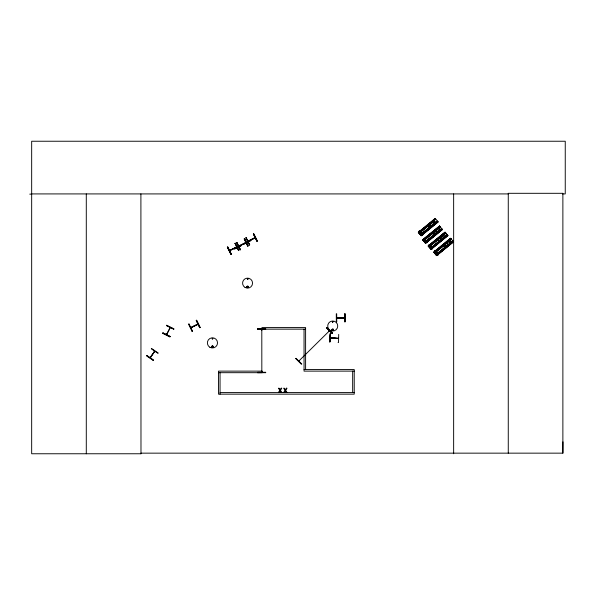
<?xml version="1.0" encoding="UTF-8"?>
<svg xmlns="http://www.w3.org/2000/svg" width="595" height="595" viewBox="0 0 595 595"><rect width="100%" height="100%" fill="white"/><g stroke="black" fill="none" stroke-linecap="round" stroke-linejoin="round"><path stroke-width="0.89" d="M166.414 334.576L166.712 333.817L167.061 334.093M169.62 328.18L170.021 327.376M562.468 193.918L565.25 193.918L565.25 141.238L31.669 141.238L31.669 453.762L140.985 453.762L140.911 453.152L562.877 453.152L562.959 441.854M235.903 247.26L236.133 247.49M238.669 245.98L239.473 245.586M247.877 241.101L248.68 240.7M190.668 327.481L191.516 327.414M329.92 341.872L330.508 333.84L330.032 341.88L329.585 341.85L330.121 333.817L330.567 333.847M329.623 341.85L330.158 333.817M331.036 337.685L331.006 338.131L331.214 337.692M338.317 338.533L338.339 338.257M338.711 334.39L338.51 342.445L338.064 342.415M424.815 240.566L425.157 240.982M435.949 252.972L436.232 253.284M261.874 329.987L261.45 329.987L261.517 329.176M261.517 372.277L261.51 371.384L261.837 372.254M212.214 338.704L212.631 338.533L212.4 338.912M211.932 346.506C212.854 348.633 213.211 344.817 211.976 346.647M212.898 338.704C211.746 340.035 212.237 337.387 212.846 338.6M247.803 279.003L247.356 278.817L247.751 279.048M247.951 279.048C246.925 277.382 247.431 280.609 247.914 278.743M247.104 286.76L247.446 287.348M261.473 329.347L261.8 329.987L261.859 329.221M261.473 371.555L261.8 372.195L261.51 371.466M261.83 372.165L261.8 329.176M236.87 247.193L229.722 250.718L229.618 250.324M246.055 242.738L238.952 246.256L238.803 245.869M255.255 237.851L248.16 241.369L248.011 240.99M248.799 240.953L248.487 240.7M255.129 237.851L254.4 237.769L254.422 238.268M198.068 324.282L190.95 327.756L190.802 327.369M166.712 334.702L166.451 334.412M329.504 330.827L328.663 331.222L329.295 330.582M247.096 286.612C247.52 288.761 248.606 285.593 247.23 286.545M332.345 321.627C332.605 323.472 333.713 320.586 332.337 321.746M333.193 329.913C331.266 331.229 333.245 327.778 333.111 330.173M150.007 357.58L154.715 351.281M150.684 357.29L150.349 357.067M166.741 325.242L166.548 325.636L173.77 329.191L173.941 328.842L166.726 325.272M166.451 334.502L170.267 327.503L166.779 334.568M169.939 336.844L170.14 336.443L162.933 332.858L162.74 333.237L169.939 336.844L162.755 333.207M336.748 317.671L337.715 318.042M299.017 361.262L299.382 360.488L298.816 361.061M420.844 233.485L420.36 233.188L420.137 234.058L419.75 233.59M153.153 360.414L153.406 360.042L146.772 355.483L146.519 355.855L153.175 360.384M151.19 356.36L153.808 352.545M150.252 357.848L154.722 351.318M299.583 360.801L299.292 360.518M344.803 318.042L336.874 318.042L336.911 317.633M150.312 357.037L150.81 357.112M330.418 337.7L338.176 338.205M337.447 338.198L337.588 338.57M295.737 358.651L296.05 358.331L301.777 363.991L301.464 364.311L295.76 358.629M299.159 361.172L299.382 360.488M299.069 361.202L299.59 360.726M298.876 361.001L329.429 330.842M332.255 333.512L332.568 333.193L326.841 327.54L326.529 327.852L332.255 333.512L326.566 327.815M154.388 351.831L154.053 351.6L154.328 352.002M418.337 232.295L435.146 218.41L438.106 221.995L421.238 235.806L418.486 232.444L435.347 218.648L418.501 232.489M418.612 232.63L435.481 218.819M435.533 218.878L418.672 232.704L418.27 232.214M434.246 220.18L418.768 232.824L419.17 233.314L434.625 220.633M420.241 231.745L431.487 222.537M432.892 221.392L434.298 220.239M420.353 231.886L431.598 222.679M433.004 221.526L434.41 220.373M418.969 233.062L435.838 219.25M419.111 233.233L431.762 222.88M433.167 221.727L434.573 220.574M419.371 233.53L420.152 234.482M421.743 233.56L435.808 222.054M421.81 233.634L429.538 227.305M430.944 226.152L435.867 222.128M420.539 234.951L437.385 221.109M421.967 233.835L429.702 227.506M431.107 226.353L437.437 221.176M420.68 235.122L429.813 227.64M431.219 226.494L437.548 221.31M420.724 235.181L429.88 227.721M431.271 226.554L437.608 221.392M420.836 235.315L429.984 227.848M431.39 226.702L437.704 221.504M420.896 235.389L437.771 221.585M421.007 235.531L437.883 221.719L421.037 235.561M421.171 235.732L438.046 221.92M422.695 239.845L439.571 226.033L422.636 239.77L425.596 243.355L442.464 229.551L439.504 225.959M422.807 239.986L439.675 226.174M422.859 240.045L439.705 226.204M422.971 240.179L439.846 226.375M423.023 240.246L439.906 226.45M440.003 226.569L423.127 240.373L440.062 226.643M423.305 240.588L440.196 226.807M423.469 240.789L432.654 233.366L423.528 240.863M423.729 241.079L424.51 242.031M424.696 242.262L433.852 234.802L424.763 242.343M435.257 233.649L441.572 228.45M435.302 233.709L440.226 229.677M426.28 241.325L434.008 234.995M435.414 233.842L437.526 232.117M438.931 230.972L440.337 229.819M424.897 242.507L441.765 228.696M425.098 242.753L437.689 232.318M439.155 231.247L440.553 230.079M425.209 242.886L442.13 229.135M425.388 243.11L442.286 229.335M425.581 243.34L442.405 229.469M428.199 246.025L445.067 232.221M428.311 246.166L445.201 232.385L428.355 246.226M428.474 246.367L445.343 232.556M428.534 246.442L445.395 232.615M428.631 246.553L444.108 233.909M428.69 246.635L444.16 233.976M428.802 246.769L437.942 239.287M439.348 238.141L444.272 234.11M428.824 246.799L445.722 233.017M430.371 245.817L438.106 239.488M445.841 233.158L439.512 238.335L445.886 233.218M430.423 245.876L438.165 239.562M429.233 247.26L430.007 248.212M431.606 247.297L442.851 238.089M447.083 234.653L444.257 236.936L447.135 234.713M431.665 247.371L442.918 238.164M430.393 248.688L447.247 234.846M430.423 248.717L443.074 238.364M444.48 237.212L447.291 234.906M430.535 248.859L439.675 241.377M441.081 240.224L446.005 236.2M430.587 248.918L439.735 241.451M441.14 240.306L446.756 235.687M430.698 249.052L447.581 235.256M430.758 249.126L447.626 235.315M447.901 235.65L431.092 249.536L428.132 245.951L445.015 232.154L447.968 235.732M450.579 238.26L433.703 252.064L436.663 255.657L453.539 241.845L450.579 238.26L433.77 252.146M433.904 252.31L450.772 238.498M434.097 252.54L450.913 238.669M434.105 252.555L450.98 238.744M434.216 252.689L443.342 245.192M444.748 244.039L451.084 238.878M434.261 252.749L443.401 245.266M444.807 244.121L451.136 238.937M434.402 252.912L451.248 239.078L444.971 244.314M435.83 251.797L443.565 245.467M435.942 251.938L443.677 245.609M445.082 244.456L450.006 240.425M435.994 251.997L447.254 242.805M448.652 241.637L450.065 240.506M434.804 253.381L435.585 254.333M437.191 253.425L451.248 241.92M435.971 254.801L452.869 241.027M452.981 241.161L436.105 254.972L453.04 241.243M453.152 241.369L436.269 255.166L453.204 241.436M436.47 255.411L453.338 241.6M436.492 255.441L453.36 241.63M436.604 255.582L453.479 241.771M230.28 250.406L230.101 250.041M245.214 242.693L245.393 243.058M245.899 242.805L238.967 246.196M255.099 237.926L248.189 241.347M197.235 324.23L197.235 324.692L197.83 323.985L190.742 327.443M197.912 324.349L190.794 327.733M246.151 237.621L245.75 237.814L249.357 245.014M227.364 247.156L227.766 246.955L231.336 254.169L230.934 254.37L227.364 247.156L230.972 254.348M234.973 243.377L235.375 243.184M236.944 242.5L236.55 242.701L240.157 249.893L240.521 249.714L236.899 242.529L240.425 249.766M247.951 241.064L255.091 237.524M229.566 250.398L236.624 246.903M238.751 245.943L245.809 242.448M231.195 249.87L235.337 247.817M249.327 245.028L249.721 244.828L246.099 237.643L249.625 244.88M256.936 241.258L257.338 241.057L253.768 233.842L253.366 234.043L256.936 241.258L253.411 234.021M247.736 246.137L248.137 245.943L244.56 238.729L244.158 238.93L247.751 246.129L244.262 238.878M188.965 323.985L188.563 324.186L192.125 331.4M192.096 331.422L192.497 331.222M245.319 243.035L245.884 242.41M344.624 318.035L336.829 317.953M332.62 321.464L333.007 321.568M262.105 328.723L257.628 328.752L257.635 329.199L265.682 329.147L265.682 328.7L257.628 328.79M257.628 329.087L265.682 329.095M265.682 372.663L257.635 372.753L257.635 372.306L265.682 372.254L265.682 372.701M29.75 194.141L31.669 194.134M31.669 193.918L508.264 193.918M344.795 313.788L345.241 313.788L345.241 321.836L344.795 321.836L344.795 313.788L344.855 321.836M336.829 317.671L344.795 317.671M336.294 321.836L336.748 321.836L336.688 313.788L336.294 313.788L336.339 321.836M305.607 329.147L261.949 329.147L261.949 327.577L305.607 327.577L305.607 369.562M304.045 369.562L354.226 369.562L354.226 394.158L218.491 394.158L218.491 371.124L262.15 371.124L262.15 372.693L218.491 372.693M354.226 371.124L304.045 371.124L304.045 329.147M220.053 392.588L354.226 392.588M331.943 337.863L336.554 338.168M330.307 338.042L338.235 338.533M332.664 322.088L332.724 321.605L332.724 322.059M344.624 317.633L343.895 318.042M166.593 325.539L173.792 329.147M162.918 332.888L170.088 336.539M146.757 355.498L153.376 360.094M419.817 233.627L420.174 234.028M424.176 241.183L424.555 241.511L424.309 241.072L424.696 241.399L424.875 240.67M429.679 247.364L430.059 247.691L430.215 246.918L430.683 247.237L430.378 246.851M436.172 253.366L435.793 253.039L435.763 253.701L435.25 253.477M326.819 327.562L332.546 333.222M433.629 220.046L436.18 223.162M449.061 239.904L451.612 243.013M443.491 233.783L446.042 236.899M432.491 220.983L435.034 224.099M437.987 227.602L440.538 230.719M447.923 240.834L450.467 243.95M442.345 234.72L444.896 237.836M436.849 228.539L439.4 231.656M430.773 222.389L433.324 225.498M446.205 242.239L448.756 245.356M440.635 236.118L443.186 239.235M435.138 229.938L437.682 233.054M429.255 223.631L431.799 226.74M444.681 243.481L447.232 246.59M439.11 237.36L441.661 240.477M433.614 231.18L436.157 234.296M427.537 225.029L430.088 228.145M442.97 244.88L445.521 247.996M437.399 238.766L439.95 241.875M431.896 232.586L434.447 235.694M420.196 231.046L422.748 234.162M419.289 230.92L422.688 235.077M435.629 250.897L438.18 254.013M419.163 231.024L422.562 235.181M420.487 232.995L420.858 233.508M430.059 244.783L432.61 247.892M434.722 250.77L438.121 254.928M424.555 238.595L427.106 241.711M434.595 250.874L437.994 255.032M429.151 244.657L432.55 248.807M435.919 252.845L436.291 253.358M429.017 244.761L432.416 248.918M423.647 238.476L427.046 242.626M423.521 238.58L426.92 242.73M419.527 233.775L419.929 234.266M424.845 240.633L425.165 241.02M435.183 253.44L435.585 253.931M429.612 247.327L429.992 247.84M420.516 233.114L420.739 233.515M253.73 233.857L257.308 241.072M244.53 238.744L248.1 245.958M235.345 243.199L238.952 250.398L238.55 250.592L235.025 243.355M235.077 243.333L238.655 250.547M227.714 246.977L231.291 254.191M196.573 320.281L200.099 327.518M196.305 320.408L199.779 327.666M192.483 331.229L188.92 324.015L192.393 331.274M261.8 329.258L261.8 329.987M562.877 453.152L562.877 193.308L508.264 193.308L508.264 453.152M453.643 193.918L453.643 453.762M352.664 371.124L352.664 392.588M220.053 372.693L220.053 394.158M140.903 193.918L140.985 453.762M86.29 193.918L86.29 453.762M211.761 346.461C212.646 349.228 213.91 344.505 211.761 346.461M246.866 286.693C247.758 289.46 249.022 284.745 246.866 286.693M332.025 329.6C332.91 332.367 334.174 327.652 332.025 329.6M281.167 388.215L280.133 389.881L279.114 388.215L278.475 388.215L279.784 390.335L278.43 392.462L279.04 392.462L280.096 390.759L281.137 392.462L281.785 392.462L280.446 390.305L281.777 388.215L281.167 388.215M286.388 388.215L285.355 389.881L284.343 388.215L283.696 388.215L285.005 390.335L283.659 392.462L284.269 392.462L285.317 390.759L286.359 392.462L287.006 392.462L285.674 390.305L287.006 388.215L286.388 388.215M151.584 348.484L151.331 348.849L157.995 353.363L158.218 353.043L151.584 348.484M440.389 227.037L434.06 232.221L440.404 227.052M447.738 235.456L430.869 249.26L447.767 235.479M250.852 240.536L243.772 244.091L250.852 240.536M241.652 245.423L234.571 248.978L241.652 245.423M196.603 320.266L196.201 320.46L199.734 327.696L200.136 327.495L196.603 320.266M430.743 247.215L430.341 246.724L430.721 247.237M245.066 287.452A4.998 4.998 0 0 0 252.57 283.116A4.998 4.998 0 0 0 245.066 278.787A4.998 4.998 0 0 0 245.066 287.452M247.014 287.43A0.781 0.781 0 0 0 248.323 287.08A0.781 0.781 0 0 0 247.364 286.128A0.781 0.781 0 0 0 247.014 287.43M209.909 347.294A5.095 5.095 0 0 0 217.547 342.884A5.095 5.095 0 0 0 209.909 338.473A5.095 5.095 0 0 0 209.909 347.294M212.065 347.324A0.781 0.781 0 0 0 213.233 346.647A0.781 0.781 0 0 0 212.065 345.97A0.781 0.781 0 0 0 212.065 347.324M429.151 226.613A0.892 0.892 0 0 0 430.564 225.974A0.892 0.892 0 0 0 429.3 225.074A0.892 0.892 0 0 0 429.151 226.613M433.51 234.162A0.892 0.892 0 0 0 434.923 233.53A0.892 0.892 0 0 0 433.658 232.623A0.892 0.892 0 0 0 433.51 234.162M439.006 240.35A0.892 0.892 0 0 0 440.419 239.711A0.892 0.892 0 0 0 439.162 238.803A0.892 0.892 0 0 0 439.006 240.35M444.584 246.464A0.892 0.892 0 0 0 445.99 245.824A0.892 0.892 0 0 0 444.733 244.924A0.892 0.892 0 0 0 444.584 246.464M330.21 330.374A5.02 5.02 0 0 0 337.744 326.03A5.02 5.02 0 0 0 330.21 321.679A5.02 5.02 0 0 0 330.21 330.374M332.174 330.344A0.781 0.781 0 0 0 333.475 329.994A0.781 0.781 0 0 0 332.523 329.035A0.781 0.781 0 0 0 332.174 330.344"/></g></svg>
